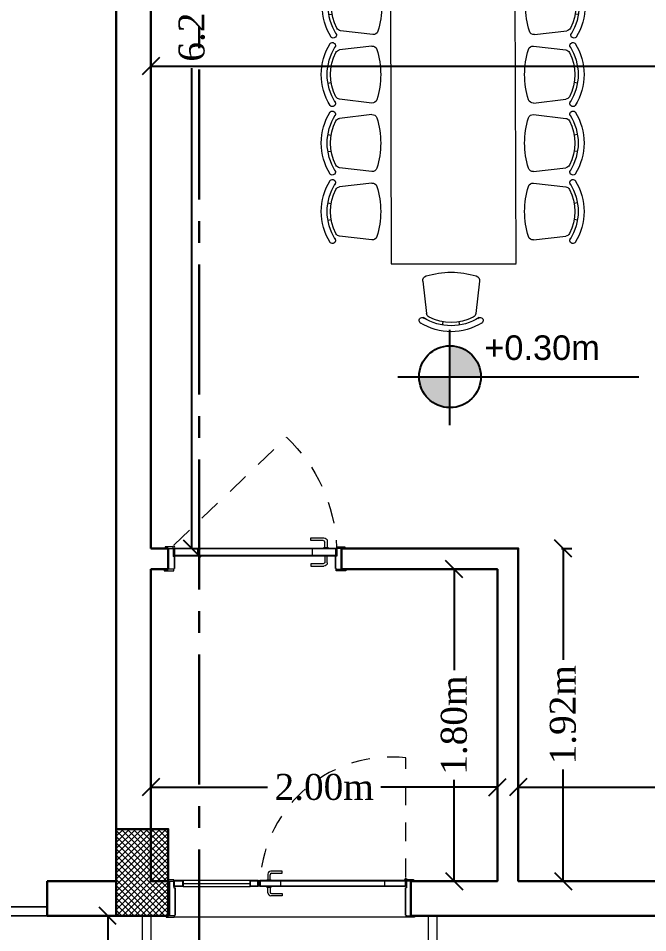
# Model space of a CAD drawing. Header units: millimetres. Extents: x 860 to 1444, y -43 to 267.
# Drawn here: x 1267.84 to 1271.47, y 220.33 to 225.61 of the extents above; entities that cross this region are included whole.
import ezdxf

# ---------------------------------------------------------------- set-up
doc = ezdxf.new("R2010")
doc.units = ezdxf.units.MM
doc.header["$MEASUREMENT"] = 0
doc.linetypes.add('CENTER2', pattern=[1.125, 0.75, -0.125, 0.125, -0.125])
doc.linetypes.add('HIDDEN', pattern=[0.375, 0.25, -0.125])
doc.layers.add('C2-0.2', color=7, linetype='Continuous')
doc.layers.add('TEXT', color=252, linetype='Continuous')
for name, color, linetype, lineweight in [('CEILING', 7, 'Continuous', 30), ('Dimension', 250, 'Continuous', 9), ('Dimensions', 254, 'Continuous', 9), ('Doors', 252, 'Continuous', 9), ('furniture', 251, 'Continuous', 5), ('Furnitures', 251, 'Continuous', 5), ('HATCH', 252, 'Continuous', 5), ('WALL', 7, 'Continuous', 30)]:
    doc.layers.add(name, color=color, linetype=linetype, lineweight=lineweight)
doc.styles.add('Arial', font='arial.ttf')
doc.styles.add('Peshawa CENTER', font='times.ttf', dxfattribs={"height": 0.15})
doc.dimstyles.new('Peshawa', dxfattribs={"dimtxt": 0.15, "dimasz": 0.1, "dimexe": 0.05, "dimexo": 0.25, "dimgap": 0.05, "dimtad": 0, "dimtoh": 1, "dimzin": 0, "dimdsep": 46, "dimtxsty": 'Peshawa CENTER', "dimblk": 'OBLIQUE', "dimcen": 0.09, "dimclrd": 251, "dimclre": 251, "dimclrt": 7, "dimadec": 0, "dimazin": 0, "dimtfac": 1, "dimtofl": 0, "dimtmove": 0, "dimatfit": 3, "dimldrblk": 'NONE', "dimfxl": 0, "dimtolj": 1, "dimtzin": 0, "dimarcsym": 0})

# ---------------------------------------------------------------- blocks, each defined once
blk = doc.blocks.new('*U147')
at = {"layer": 'Doors', "linetype": 'HIDDEN', "ltscale": 0.5}
blk.add_line((1.5924, 0.9544, 0), (1.5924, 1.7488, 0), dxfattribs=at)
at = {"layer": 'Doors', "linetype": 'Continuous'}
for p, q in [((0.6756, 0.9774), (0.6756, 0.9392)), ((0.6899, 0.9392), (0.6899, 0.9726)), ((0.7711, 0.9965), (0.6947, 0.9965)), ((0.6995, 0.9822), (0.7711, 0.9822)), ((0.7711, 0.9822), (0.7711, 0.9965)), ((0.6684, 0.9392), (0.6684, 0.9363)), ((0.6684, 0.9392), (0.6971, 0.9392)), ((0.6971, 0.9392), (0.6971, 0.9363)), ((0.6684, 0.8906), (0.6684, 0.8935)), ((0.6684, 0.8906), (0.6971, 0.8906)), ((0.6756, 0.8524), (0.6756, 0.8906)), ((0.6899, 0.8906), (0.6899, 0.8572)), ((0.6971, 0.8906), (0.6971, 0.8935)), ((0.7711, 0.8333), (0.6947, 0.8333)), ((0.6995, 0.8476), (0.7711, 0.8476)), ((0.7711, 0.8476), (0.7711, 0.8333))]:
    blk.add_line(p, q, dxfattribs=at)
at = {"layer": 'Doors'}
for p, q in [((0.7606, 0.8935, 0), (0.7606, 0.9363, 0)), ((1.4534, 0.8935, 0), (1.4534, 0.9363, 0))]:
    blk.add_line(p, q, dxfattribs=at)
at = {"layer": 'Doors', "ltscale": 5}
for p, q in [((0.0597, 0.7041), (0.0597, 0.8863)), ((0.1121, 0.8935), (0.5574, 0.8935)), ((1.5896, 0.7041), (1.5895, 0.8863)), ((1.5937, 0.6911), (0.0597, 0.6913))]:
    blk.add_line(p, q, dxfattribs=at)
at = {"layer": 'Doors'}
for points in [[(0.0052, 0.9307), (0.0515, 0.9307), (0.0515, 0.9396), (0.0052, 0.9396)], [(0.0515, 0.9363), (0.1121, 0.9363), (0.1121, 0.8935), (0.0515, 0.8935)], [(0.0551, 0.9327), (0.1086, 0.9327), (0.1086, 0.8971), (0.0551, 0.8971)], [(0.5574, 0.9363), (0.6108, 0.9363), (0.6108, 0.8935), (0.5574, 0.8935)], [(0.5609, 0.9327), (0.6072, 0.9327), (0.6072, 0.8971), (0.5609, 0.8971)], [(0.6231, 0.9363), (1.591, 0.9363), (1.591, 0.8935), (0.6231, 0.8935)], [(0.6266, 0.9327), (1.5874, 0.9327), (1.5874, 0.8971), (0.6266, 0.8971)], [(1.6441, 0.9307), (1.5977, 0.9307), (1.5977, 0.9396), (1.6441, 0.9396)], [(0.0556, 0.7), (0, 0.7), (0, 0.6911), (0.0556, 0.6911)], [(1.5937, 0.7), (1.6493, 0.7), (1.6493, 0.6911), (1.5937, 0.6911)]]:
    blk.add_lwpolyline(points, close=True, dxfattribs=at)
at = {"layer": 'Doors', "ltscale": 5}
for points in [[(0.0515, 0.9307), (0.0515, 0.9307), (0.0515, 0.8863), (0.0597, 0.8863), (0.0597, 0.7041), (0.0556, 0.7041), (0.0556, 0.7), (0.0241, 0.7), (0.0241, 0.9307), (0.0515, 0.9307)], [(0.1121, 0.9363), (0.5574, 0.9363)], [(0.1121, 0.9149), (0.5574, 0.9149)], [(1.5977, 0.9307), (1.5977, 0.9307), (1.5977, 0.8863), (1.5895, 0.8863), (1.5896, 0.7041), (1.5937, 0.7041), (1.5937, 0.7), (1.6251, 0.7), (1.6251, 0.9307), (1.5977, 0.9307)]]:
    blk.add_lwpolyline(points, dxfattribs=at)
at = {"layer": 'Doors', "linetype": 'Continuous'}
for centre in [(0.6169, 0.9195), (1.5924, 0.9425)]:
    blk.add_circle(centre, 0.00573, dxfattribs=at)
at = {"layer": 'Doors', "linetype": 'HIDDEN', "ltscale": 0.5}
blk.add_arc((1.4974, 0.877), 0.877, 83.78192, 175.51562, dxfattribs=at)
at = {"layer": 'Doors', "linetype": 'Continuous'}
for centre, radius, start, end in [((0.6947, 0.9774, 0), 0.0191, 90, 180), ((0.6995, 0.9726), 0.00955, 90, 180), ((0.6947, 0.8524, 0), 0.0191, 180, 270), ((0.6995, 0.8572), 0.00955, 180, 270)]:
    blk.add_arc(centre, radius, start, end, dxfattribs=at)
blk = doc.blocks.new('*U134')
at = {"layer": 'Doors', "ltscale": 5}
for p, q in [((0.0571, 0.8454), (0.0568, 0.7738)), ((0.986, 0.8407), (0.9856, 0.7691))]:
    blk.add_line(p, q, dxfattribs=at)
at = {"layer": 'Doors', "linetype": 'Continuous'}
for p, q in [((0.8439, 0.8142), (0.8439, 0.8285)), ((0.8439, 0.8285), (0.9203, 0.8281)), ((0.9155, 0.8138), (0.8439, 0.8142)), ((0.9248, 0.7708), (0.925, 0.8042)), ((0.9393, 0.8089), (0.9391, 0.7707)), ((0.9463, 0.7707), (0.9176, 0.7709)), ((0.9176, 0.7709), (0.9176, 0.768)), ((0.9463, 0.7707), (0.9463, 0.7678)), ((0.9174, 0.7223), (0.9174, 0.7251)), ((0.9461, 0.7221), (0.9174, 0.7223)), ((0.9246, 0.7222), (0.9244, 0.6888)), ((0.9387, 0.684), (0.9389, 0.7222)), ((0.9461, 0.7221), (0.9461, 0.725)), ((0.8432, 0.6797), (0.8431, 0.6654)), ((0.8431, 0.6654), (0.9195, 0.665)), ((0.9148, 0.6793), (0.8432, 0.6797))]:
    blk.add_line(p, q, dxfattribs=at)
at = {"layer": 'Doors'}
for p, q in [((0.1913, 0.7716, 0), (0.1911, 0.7288, 0)), ((0.8541, 0.7683, 0), (0.8539, 0.7255, 0))]:
    blk.add_line(p, q, dxfattribs=at)
at = {"layer": 'Doors', "linetype": 'HIDDEN', "ltscale": 0.5}
blk.add_line((0.0521, 0.7115, 0), (0.6998, 0.0854), dxfattribs=at)
at = {"layer": 'Doors'}
for points in [[(0.053, 0.8495), (-0.0026, 0.8498), (-0.0025, 0.8587), (0.0531, 0.8584)], [(0.9901, 0.8448), (1.0457, 0.8445), (1.0457, 0.8534), (0.9901, 0.8537)], [(0.9914, 0.7248), (0.0535, 0.7295), (0.0538, 0.7723), (0.9916, 0.7676)], [(0.9879, 0.7284), (0.0571, 0.7331), (0.0573, 0.7687), (0.9881, 0.764)], [(0.002, 0.7298), (0.0483, 0.7296), (0.0483, 0.7206), (0.002, 0.7209)], [(1.0399, 0.7245), (0.9935, 0.7248), (0.9935, 0.7159), (1.0398, 0.7156)]]:
    blk.add_lwpolyline(points, close=True, dxfattribs=at)
at = {"layer": 'Doors', "ltscale": 5}
for points in [[(0.0483, 0.7296), (0.0483, 0.7296), (0.0486, 0.7739), (0.0568, 0.7738), (0.0571, 0.8454), (0.053, 0.8454), (0.053, 0.8495), (0.0216, 0.8497), (0.0209, 0.7297), (0.0483, 0.7296)], [(0.9935, 0.7248), (0.9935, 0.7248), (0.9938, 0.7691), (0.9856, 0.7691), (0.986, 0.8407), (0.9901, 0.8407), (0.9901, 0.8448), (1.0215, 0.8446), (1.0209, 0.7246), (0.9935, 0.7248)]]:
    blk.add_lwpolyline(points, dxfattribs=at)
at = {"layer": 'Doors', "linetype": 'Continuous'}
blk.add_lwpolyline([(0.0523, 0.7771, 0.414214), (0.0514, 0.7762), (0.0513, 0.7681, 0.414214), (0.0523, 0.7671), (0.0542, 0.7671, 0.414214), (0.0552, 0.768), (0.0552, 0.7762, 0.414214), (0.0543, 0.7771)], format="xyb", close=True, dxfattribs=at)
blk.add_circle((0.0521, 0.7233), 0.00573, dxfattribs=at)
for centre, radius, start, end in [((0.9154, 0.8043), 0.00955, 359.71, 89.71), ((0.9202, 0.809, 0), 0.0191, 359.71, 89.71), ((0.9148, 0.6889), 0.00955, 269.71, 359.71), ((0.9196, 0.6841, 0), 0.0191, 269.71, 359.71)]:
    blk.add_arc(centre, radius, start, end, dxfattribs=at)
at = {"layer": 'Doors', "linetype": 'HIDDEN', "ltscale": 0.5}
blk.add_arc((0.0869, 0.7514), 0.9052, 312.6237, 357.7301, dxfattribs=at)
blk = doc.blocks.new('sfgb')
at = {"layer": 'Furnitures'}
for p, q in [((1376.1379, 87.4323), (1376.1419, 87.4083)), ((1376.2597, 87.4323), (1376.2558, 87.4083)), ((1376.6258, 87.4323), (1376.6297, 87.4083)), ((1376.7476, 87.4323), (1376.7436, 87.4083)), ((1377.1136, 87.4323), (1377.1176, 87.4083)), ((1377.2354, 87.4323), (1377.2315, 87.4083)), ((1375.6501, 87.4252), (1375.654, 87.4013)), ((1375.7719, 87.4252), (1375.7679, 87.4013)), ((1375.5083, 87.112), (1375.535, 87.3422)), ((1375.9137, 87.112), (1375.8869, 87.3422)), ((1375.9961, 87.119), (1376.0229, 87.3493)), ((1376.4016, 87.119), (1376.3748, 87.3493)), ((1376.484, 87.119), (1376.5108, 87.3493)), ((1376.8894, 87.119), (1376.8626, 87.3493)), ((1376.9718, 87.119), (1376.9986, 87.3493)), ((1377.3773, 87.119), (1377.3505, 87.3493)), ((1375.3232, 86.0984), (1375.3232, 86.9876)), ((1375.3232, 86.9876), (1377.5482, 86.9805)), ((1377.5482, 86.9805), (1377.5482, 86.0913)), ((1375.2012, 86.7634), (1374.9709, 86.7366)), ((1377.6703, 86.7563), (1377.9005, 86.7295)), ((1374.8879, 86.6216), (1374.9118, 86.6176)), ((1377.9835, 86.6145), (1377.9596, 86.6106)), ((1374.8879, 86.4998), (1374.9118, 86.5037)), ((1377.9835, 86.4927), (1377.9596, 86.4967)), ((1375.2012, 86.3579), (1374.9709, 86.3847)), ((1377.6703, 86.3509), (1377.9005, 86.3777)), ((1377.5454, 86.0913), (1375.3232, 86.0984)), ((1375.5083, 85.9599), (1375.535, 85.7296)), ((1375.9137, 85.9599), (1375.8869, 85.7296)), ((1375.9961, 85.9669), (1376.0229, 85.7367)), ((1376.4016, 85.9669), (1376.3748, 85.7367)), ((1376.484, 85.9669), (1376.5108, 85.7367)), ((1376.8894, 85.9669), (1376.8626, 85.7367)), ((1376.9718, 85.9669), (1376.9986, 85.7367)), ((1377.3773, 85.9669), (1377.3505, 85.7367)), ((1376.1379, 85.6537), (1376.1419, 85.6776)), ((1376.2597, 85.6537), (1376.2558, 85.6776)), ((1376.6258, 85.6537), (1376.6297, 85.6776)), ((1376.7476, 85.6537), (1376.7436, 85.6776)), ((1377.1136, 85.6537), (1377.1176, 85.6776)), ((1377.2354, 85.6537), (1377.2315, 85.6776)), ((1375.6501, 85.6466), (1375.654, 85.6705)), ((1375.7719, 85.6466), (1375.7679, 85.6705))]:
    blk.add_line(p, q, dxfattribs=at)
for centre, radius, start, end in [((1375.711, 87.056), 0.4165, 57.85101, 122.14899), ((1376.1988, 87.063), 0.4165, 57.85101, 122.14899), ((1376.1988, 87.063), 0.3742, 57.77056, 122.22944), ((1376.6867, 87.063), 0.4165, 57.85101, 122.14899), ((1376.6867, 87.063), 0.3742, 57.77056, 122.22944), ((1377.1745, 87.063), 0.4165, 57.85101, 122.14899), ((1377.1745, 87.063), 0.3742, 57.77056, 122.22944), ((1375.5048, 87.3933), 0.0218, 107.67738, 315.19634), ((1375.711, 87.056), 0.3742, 57.77056, 122.22944), ((1375.5686, 87.3383), 0.0338, 116.75515, 173.36195), ((1375.711, 87.056), 0.35, 63.24485, 116.75515), ((1375.8533, 87.3383), 0.0338, 6.63805, 63.24485), ((1375.9172, 87.3933), 0.0218, 224.80366, 72.32262), ((1375.9926, 87.4003), 0.0218, 107.67738, 315.19634), ((1376.0565, 87.3453), 0.0338, 116.75515, 173.36195), ((1376.1988, 87.063), 0.35, 63.24485, 116.75515), ((1376.3412, 87.3453), 0.0338, 6.63805, 63.24485), ((1376.405, 87.4003), 0.0218, 224.80366, 72.32262), ((1376.4805, 87.4003), 0.0218, 107.67738, 315.19634), ((1376.5443, 87.3453), 0.0338, 116.75515, 173.36195), ((1376.6867, 87.063), 0.35, 63.24485, 116.75515), ((1376.829, 87.3453), 0.0338, 6.63805, 63.24485), ((1376.8929, 87.4003), 0.0218, 224.80366, 72.32262), ((1376.9683, 87.4003), 0.0218, 107.67738, 315.19634), ((1377.0322, 87.3453), 0.0338, 116.75515, 173.36195), ((1377.1745, 87.063), 0.35, 63.24485, 116.75515), ((1377.3169, 87.3453), 0.0338, 6.63805, 63.24485), ((1377.3807, 87.4003), 0.0218, 224.80366, 72.32262), ((1375.5418, 87.1081), 0.0338, 173.36195, 252.97019), ((1375.8801, 87.1081), 0.0338, 287.02981, 6.63805), ((1376.0297, 87.1151), 0.0338, 173.36195, 252.97019), ((1376.368, 87.1151), 0.0338, 287.02981, 6.63805), ((1376.5176, 87.1151), 0.0338, 173.36195, 252.97019), ((1376.8558, 87.1151), 0.0338, 287.02981, 6.63805), ((1377.0054, 87.1151), 0.0338, 173.36195, 252.97019), ((1377.3437, 87.1151), 0.0338, 287.02981, 6.63805), ((1375.711, 87.6602), 0.6113, 252.97019, 287.02981), ((1376.1988, 87.6673), 0.6113, 252.97019, 287.02981), ((1376.6867, 87.6673), 0.6113, 252.97019, 287.02981), ((1377.1745, 87.6673), 0.6113, 252.97019, 287.02981), ((1375.2572, 86.5607), 0.4165, 147.85101, 212.14899), ((1374.9199, 86.7669), 0.0218, 314.80366, 162.32262), ((1377.9516, 86.7598), 0.0218, 17.67738, 225.19634), ((1375.2572, 86.5607), 0.3742, 147.77056, 212.22944), ((1375.2572, 86.5607), 0.35, 153.24485, 206.75515), ((1374.9749, 86.703), 0.0338, 96.63805, 153.24485), ((1375.2051, 86.7298), 0.0338, 17.02981, 96.63805), ((1374.6529, 86.5607), 0.6113, 342.97019, 17.02981), ((1378.2185, 86.5536), 0.6113, 162.97019, 197.02981), ((1377.6663, 86.7227), 0.0338, 83.36195, 162.97019), ((1377.8966, 86.696), 0.0338, 26.75515, 83.36195), ((1377.6143, 86.5536), 0.3742, 327.77056, 32.22944), ((1377.6143, 86.5536), 0.4165, 327.85101, 32.14899), ((1377.6143, 86.5536), 0.35, 333.24485, 26.75515), ((1374.9749, 86.4183), 0.0338, 206.75515, 263.36195), ((1377.8966, 86.4113), 0.0338, 276.63805, 333.24485), ((1374.9199, 86.3545), 0.0218, 197.67738, 45.19634), ((1375.2051, 86.3915), 0.0338, 263.36195, 342.97019), ((1377.6663, 86.3845), 0.0338, 197.02981, 276.63805), ((1377.9516, 86.3474), 0.0218, 134.80366, 342.32262), ((1375.711, 85.4116), 0.6113, 72.97019, 107.02981), ((1376.0297, 85.9708), 0.0338, 107.02981, 186.63805), ((1376.1988, 85.4187), 0.6113, 72.97019, 107.02981), ((1376.368, 85.9708), 0.0338, 353.36195, 72.97019), ((1376.5176, 85.9708), 0.0338, 107.02981, 186.63805), ((1376.6867, 85.4187), 0.6113, 72.97019, 107.02981), ((1376.8558, 85.9708), 0.0338, 353.36195, 72.97019), ((1377.0054, 85.9708), 0.0338, 107.02981, 186.63805), ((1377.1745, 85.4187), 0.6113, 72.97019, 107.02981), ((1377.3437, 85.9708), 0.0338, 353.36195, 72.97019), ((1375.5418, 85.9638), 0.0338, 107.02981, 186.63805), ((1375.8801, 85.9638), 0.0338, 353.36195, 72.97019), ((1375.5048, 85.6785), 0.0218, 44.80366, 252.32262), ((1375.711, 86.0159), 0.3742, 237.77056, 302.22944), ((1375.5686, 85.7335), 0.0338, 186.63805, 243.24485), ((1375.711, 86.0159), 0.35, 243.24485, 296.75515), ((1375.8533, 85.7335), 0.0338, 296.75515, 353.36195), ((1375.9172, 85.6785), 0.0218, 287.67738, 135.19634), ((1375.9926, 85.6856), 0.0218, 44.80366, 252.32262), ((1376.1988, 86.0229), 0.3742, 237.77056, 302.22944), ((1376.0565, 85.7406), 0.0338, 186.63805, 243.24485), ((1376.1988, 86.0229), 0.35, 243.24485, 296.75515), ((1376.3412, 85.7406), 0.0338, 296.75515, 353.36195), ((1376.405, 85.6856), 0.0218, 287.67738, 135.19634), ((1376.4805, 85.6856), 0.0218, 44.80366, 252.32262), ((1376.6867, 86.0229), 0.3742, 237.77056, 302.22944), ((1376.5443, 85.7406), 0.0338, 186.63805, 243.24485), ((1376.6867, 86.0229), 0.35, 243.24485, 296.75515), ((1376.829, 85.7406), 0.0338, 296.75515, 353.36195), ((1376.8929, 85.6856), 0.0218, 287.67738, 135.19634), ((1376.9683, 85.6856), 0.0218, 44.80366, 252.32262), ((1377.1745, 86.0229), 0.3742, 237.77056, 302.22944), ((1377.0322, 85.7406), 0.0338, 186.63805, 243.24485), ((1377.1745, 86.0229), 0.35, 243.24485, 296.75515), ((1377.3169, 85.7406), 0.0338, 296.75515, 353.36195), ((1377.3807, 85.6856), 0.0218, 287.67738, 135.19634), ((1375.711, 86.0159), 0.4165, 237.85101, 302.14899), ((1376.1988, 86.0229), 0.4165, 237.85101, 302.14899), ((1376.6867, 86.0229), 0.4165, 237.85101, 302.14899), ((1377.1745, 86.0229), 0.4165, 237.85101, 302.14899)]:
    blk.add_arc(centre, radius, start, end, dxfattribs=at)
blk = doc.blocks.new('ggfg')
at = {"layer": 'C2-0.2'}
h = blk.add_hatch(color=7, dxfattribs=at)
h.paths.add_polyline_path([(20101.442, -3105.623, 0.121418), (20101.392, -3105.419), (20101.002, -3105.419), (20101.002, -3105.623)])
h.paths.add_polyline_path([(20101.392, -3105.419, 0.278775), (20101.002, -3105.183), (20101.002, -3105.419)])
h.paths.add_polyline_path([(20100.562, -3105.623, 0.414214), (20101.002, -3106.063), (20101.002, -3105.623)])
at = {"layer": 'C2-0.2', "color": 7, "linetype": 'ByBlock'}
for p, q in [((20101.002, -3106.313), (20101.002, -3104.956)), ((20100.262, -3105.623), (20103.688, -3105.623))]:
    blk.add_line(p, q, dxfattribs=at)
at = {"layer": 'C2-0.2', "color": 7}
blk.add_circle((20101.002, -3105.623), 0.44, dxfattribs=at)
blk = doc.blocks.new('_Oblique')
at = {"color": 0, "linetype": 'ByBlock', "lineweight": -2}
blk.add_line((-0.5, -0.5), (0.5, 0.5), dxfattribs=at)
blk = doc.blocks.new('*D253')
at = {"layer": 'Defpoints', "color": 0, "transparency": 16777216}
for p in [(1270.6029, 221.1744), (1268.6029, 220.9831), (1270.6029, 220.9831)]:
    blk.add_point(p, dxfattribs=at)
at = {"layer": 'HATCH', "color": 251, "lineweight": -2, "transparency": 16777216}
for p, q in [((1268.6029, 221.2331), (1268.6029, 221.2244)), ((1270.6029, 221.2331), (1270.6029, 221.2244)), ((1268.6029, 221.1744), (1269.2758, 221.1744)), ((1270.6029, 221.1744), (1269.93, 221.1744))]:
    blk.add_line(p, q, dxfattribs=at)
at = {"layer": 'HATCH', "color": 251, "lineweight": -2, "transparency": 16777216, "xscale": 0.1, "yscale": 0.1, "zscale": 0.1, "rotation": 180}
blk.add_blockref('_Oblique', (1268.6029, 221.1744), dxfattribs=at)
at = {"layer": 'HATCH', "color": 251, "lineweight": -2, "transparency": 16777216, "xscale": 0.1, "yscale": 0.1, "zscale": 0.1}
blk.add_blockref('_Oblique', (1270.6029, 221.1744), dxfattribs=at)
at = {"layer": 'HATCH', "color": 7, "transparency": 16777216, "insert": (1269.6029, 221.1744), "char_height": 0.15, "attachment_point": 5, "style": 'Peshawa CENTER'}
blk.add_mtext('\\A1;2.00m', dxfattribs=at)
blk = doc.blocks.new('_None')
blk = doc.blocks.new('*D254')
at = {"layer": 'Defpoints', "color": 0, "transparency": 16777216}
for p in [(1270.7229, 221.1744), (1276.0029, 221.1744), (1276.0029, 221.1744)]:
    blk.add_point(p, dxfattribs=at)
at = {"layer": 'HATCH', "color": 251, "lineweight": -2, "transparency": 16777216}
for p, q in [((1270.7229, 221.4244), (1270.7229, 221.2244)), ((1276.0029, 221.4244), (1276.0029, 221.2244)), ((1270.7229, 221.1744), (1273.0387, 221.1744)), ((1276.0029, 221.1744), (1273.6871, 221.1744))]:
    blk.add_line(p, q, dxfattribs=at)
at = {"layer": 'HATCH', "color": 251, "lineweight": -2, "transparency": 16777216, "xscale": 0.1, "yscale": 0.1, "zscale": 0.1, "rotation": 180}
blk.add_blockref('_Oblique', (1270.7229, 221.1744), dxfattribs=at)
at = {"layer": 'HATCH', "color": 251, "lineweight": -2, "transparency": 16777216, "xscale": 0.1, "yscale": 0.1, "zscale": 0.1}
blk.add_blockref('_Oblique', (1276.0029, 221.1744), dxfattribs=at)
at = {"layer": 'HATCH', "color": 7, "transparency": 16777216, "insert": (1273.3629, 221.1744), "char_height": 0.15, "attachment_point": 5, "style": 'Peshawa CENTER'}
blk.add_mtext('\\A1;5.28m', dxfattribs=at)
blk = doc.blocks.new('*D255')
at = {"layer": 'Defpoints', "color": 0, "transparency": 16777216}
for p in [(1270.2664, 222.4326), (1270.3529, 220.6326), (1270.3529, 220.6326)]:
    blk.add_point(p, dxfattribs=at)
at = {"layer": 'HATCH', "color": 251, "lineweight": -2, "transparency": 16777216}
for p, q in [((1270.3529, 222.4326), (1270.3529, 221.8491)), ((1270.5164, 222.4326), (1270.4029, 222.4326)), ((1270.3529, 220.6326), (1270.3529, 221.2162)), ((1270.6029, 220.6326), (1270.4029, 220.6326))]:
    blk.add_line(p, q, dxfattribs=at)
at = {"layer": 'HATCH', "color": 251, "lineweight": -2, "transparency": 16777216, "xscale": 0.1, "yscale": 0.1, "zscale": 0.1}
for p, rotation in [((1270.3529, 222.4326), 90), ((1270.3529, 220.6326), 270)]:
    blk.add_blockref('_Oblique', p, dxfattribs=dict(at, rotation=rotation))
at = {"layer": 'HATCH', "color": 7, "transparency": 16777216, "insert": (1270.3529, 221.5326), "char_height": 0.15, "attachment_point": 5, "rotation": 90, "style": 'Peshawa CENTER'}
blk.add_mtext('\\A1;1.80m', dxfattribs=at)
blk = doc.blocks.new('*D256')
at = {"layer": 'Defpoints', "color": 0, "transparency": 16777216}
for p in [(1270.7229, 222.5526), (1270.7229, 220.6326), (1270.9818, 220.6326)]:
    blk.add_point(p, dxfattribs=at)
at = {"layer": 'HATCH', "color": 251, "lineweight": -2, "transparency": 16777216}
for p, q in [((1270.9729, 222.5526), (1271.0318, 222.5526)), ((1270.9818, 222.5526), (1270.9818, 221.9091)), ((1270.9818, 220.6326), (1270.9818, 221.2762)), ((1270.9729, 220.6326), (1271.0318, 220.6326))]:
    blk.add_line(p, q, dxfattribs=at)
at = {"layer": 'HATCH', "color": 251, "lineweight": -2, "transparency": 16777216, "xscale": 0.1, "yscale": 0.1, "zscale": 0.1}
for p, rotation in [((1270.9818, 222.5526), 90), ((1270.9818, 220.6326), 270)]:
    blk.add_blockref('_Oblique', p, dxfattribs=dict(at, rotation=rotation))
at = {"layer": 'HATCH', "color": 7, "transparency": 16777216, "insert": (1270.9818, 221.5926), "char_height": 0.15, "attachment_point": 5, "rotation": 90, "style": 'Peshawa CENTER'}
blk.add_mtext('\\A1;1.92m', dxfattribs=at)
blk = doc.blocks.new('*D257')
at = {"layer": 'Defpoints', "color": 0, "transparency": 16777216}
for p in [(1268.6029, 228.7431), (1268.6029, 222.5526), (1268.8385, 222.5526)]:
    blk.add_point(p, dxfattribs=at)
at = {"layer": 'HATCH', "color": 251, "lineweight": -2, "transparency": 16777216}
for p, q in [((1268.8385, 228.7431), (1268.8385, 225.9726)), ((1268.8529, 228.7431), (1268.8885, 228.7431)), ((1268.8385, 222.5526), (1268.8385, 225.3232)), ((1268.8529, 222.5526), (1268.8885, 222.5526))]:
    blk.add_line(p, q, dxfattribs=at)
at = {"layer": 'HATCH', "color": 251, "lineweight": -2, "transparency": 16777216, "xscale": 0.1, "yscale": 0.1, "zscale": 0.1}
for p, rotation in [((1268.8385, 228.7431), 90), ((1268.8385, 222.5526), 270)]:
    blk.add_blockref('_Oblique', p, dxfattribs=dict(at, rotation=rotation))
at = {"layer": 'HATCH', "color": 7, "transparency": 16777216, "insert": (1268.8385, 225.6479), "char_height": 0.15, "attachment_point": 5, "rotation": 90, "style": 'Peshawa CENTER'}
blk.add_mtext('\\A1;6.20m', dxfattribs=at)
blk = doc.blocks.new('*D260')
at = {"layer": 'Defpoints', "color": 0, "transparency": 16777216}
for p in [(1276.0029, 225.3364), (1268.6029, 225.0103), (1276.0029, 225.0103)]:
    blk.add_point(p, dxfattribs=at)
at = {"layer": 'HATCH', "color": 251, "lineweight": -2, "transparency": 16777216}
for p, q in [((1268.6029, 225.2603), (1268.6029, 225.3864)), ((1268.6029, 225.3364), (1271.9776, 225.3364)), ((1276.0029, 225.3364), (1272.6282, 225.3364)), ((1276.0029, 225.2603), (1276.0029, 225.3864))]:
    blk.add_line(p, q, dxfattribs=at)
at = {"layer": 'HATCH', "color": 251, "lineweight": -2, "transparency": 16777216, "xscale": 0.1, "yscale": 0.1, "zscale": 0.1, "rotation": 180}
blk.add_blockref('_Oblique', (1268.6029, 225.3364), dxfattribs=at)
at = {"layer": 'HATCH', "color": 251, "lineweight": -2, "transparency": 16777216, "xscale": 0.1, "yscale": 0.1, "zscale": 0.1}
blk.add_blockref('_Oblique', (1276.0029, 225.3364), dxfattribs=at)
at = {"layer": 'HATCH', "color": 7, "transparency": 16777216, "insert": (1272.3029, 225.3364), "char_height": 0.15, "attachment_point": 5, "style": 'Peshawa CENTER'}
blk.add_mtext('\\A1;7.40m', dxfattribs=at)
blk = doc.blocks.new('*D241')
at = {"layer": 'Defpoints', "color": 0, "transparency": 16777216}
for p in [(1268.5529, 220.4326), (1268.3529, 219.0826), (1268.5529, 219.0826)]:
    blk.add_point(p, dxfattribs=at)
at = {"layer": 'Dimension', "color": 251, "lineweight": -2, "transparency": 16777216}
for p, q in [((1268.3029, 220.4326), (1268.3029, 220.4326)), ((1268.3529, 220.4326), (1268.3529, 220.0741)), ((1268.3529, 219.0826), (1268.3529, 219.4412)), ((1268.3029, 219.0826), (1268.3029, 219.0826))]:
    blk.add_line(p, q, dxfattribs=at)
at = {"layer": 'Dimension', "color": 251, "lineweight": -2, "transparency": 16777216, "xscale": 0.1, "yscale": 0.1, "zscale": 0.1}
for p, rotation in [((1268.3529, 220.4326), 90), ((1268.3529, 219.0826), 270)]:
    blk.add_blockref('_Oblique', p, dxfattribs=dict(at, rotation=rotation))
at = {"layer": 'Dimension', "color": 7, "transparency": 16777216, "insert": (1268.3529, 219.7576), "char_height": 0.15, "attachment_point": 5, "rotation": 90, "style": 'Peshawa CENTER'}
blk.add_mtext('\\A1;1.35m', dxfattribs=at)

msp = doc.modelspace()

# ---------------------------------------------------------------- hatches: boundary and pattern name
at = {"layer": 'furniture'}
h = msp.add_hatch(dxfattribs=at)
h.set_pattern_fill('ANSI37', color=1, scale=0.2)
h.set_pattern_definition([(45, (-198.774138, 231.921146), (-0.01767766953, 0.01767766953), []), (135, (-198.774138, 231.921146), (-0.01767766953, -0.01767766953), [])])
h.paths.add_polyline_path([(1268.4029, 220.43263), (1268.7029, 220.43263), (1268.7029, 220.93263), (1268.4029, 220.93263)])

# ---------------------------------------------------------------- linework, layer by layer
at = {"color": 18, "true_color": 0x000000}
msp.add_lwpolyline([(1264.6029, 220.48304), (1264.6029, 220.43304), (1268.00292, 220.43263), (1268.00292, 220.48263)], close=True, dxfattribs=at)
at = {"layer": 'Dimensions', "color": 244, "linetype": 'CENTER2', "lineweight": 30, "true_color": 0x991b1e}
msp.add_lwpolyline([(1268.88193, 234.31529), (1268.88193, 217.35999)], dxfattribs=at)
at = {"layer": 'HATCH', "color": 18, "true_color": 0x000000}
for p, q in [((1268.5529, 220.43263), (1268.5529, 218.03263)), ((1268.6029, 220.43263), (1268.6029, 217.93263)), ((1270.2029, 220.43263), (1270.2029, 217.93263)), ((1270.2529, 220.43263), (1270.2529, 218.03263))]:
    msp.add_line(p, q, dxfattribs=at)
at = {"layer": 'WALL'}
for p, q in [((1268.6029, 222.55263), (1268.6029, 228.74311)), ((1268.4029, 228.54311), (1268.4029, 220.63263)), ((1268.7029, 222.55263), (1268.6029, 222.55263)), ((1268.7029, 222.43263), (1268.7029, 222.55263)), ((1268.6029, 220.63263), (1268.6029, 222.43263)), ((1268.6029, 222.43263), (1268.7029, 222.43263)), ((1268.4029, 220.63263), (1268.00292, 220.63263)), ((1268.00292, 220.63263), (1268.00292, 220.43263)), ((1268.7029, 220.63263), (1268.6029, 220.63263)), ((1268.7029, 220.43263), (1268.7029, 220.63263)), ((1268.00292, 220.43263), (1268.7029, 220.43263))]:
    msp.add_line(p, q, dxfattribs=at)
for points in [[(1271.5229, 220.63263), (1270.7229, 220.63263), (1270.7229, 222.55263), (1269.7029, 222.55263), (1269.7029, 222.43263), (1270.6029, 222.43263), (1270.6029, 220.63263), (1270.1029, 220.63263), (1270.1029, 220.43263), (1271.5229, 220.43263)], [(1268.4029, 220.43263), (1268.7029, 220.43263), (1268.7029, 220.93263), (1268.4029, 220.93263)]]:
    msp.add_lwpolyline(points, close=True, dxfattribs=at)

# ---------------------------------------------------------------- block references
at = {"layer": 'CEILING', "xscale": 0.4056727755698695, "yscale": 0.4056727755698695, "zscale": 0.4056727755698695}
msp.add_blockref('ggfg', (-6884.10006, 1483.40991), dxfattribs=at)
at = {"layer": 'Dimensions', "xscale": -0.81, "yscale": 0.81, "zscale": 0.81, "rotation": 90}
msp.add_blockref('sfgb', (1340.44447, 1340.00808), dxfattribs=at)
at = {"layer": 'Doors', "xscale": -1, "rotation": 179.7099909437642}
msp.add_blockref('*U134', (1268.68565, 223.28243), dxfattribs=at)
at = {"layer": 'Doors', "xscale": 0.8688232107517413, "yscale": 0.8688232107517413, "zscale": 0.8688232107517413, "rotation": 0.01526140569802689}
msp.add_blockref('*U147', (1268.69117, 219.82405), dxfattribs=at)

# ---------------------------------------------------------------- texts
at = {"layer": 'TEXT', "color": 7, "insert": (1270.52718, 223.78192), "char_height": 0.141985, "attachment_point": 1, "style": 'Arial'}
msp.add_mtext_dynamic_manual_height_columns('\\A1;+0.30m', width=2.0864793, gutter_width=1.32078, heights=[0], dxfattribs=at)

# ---------------------------------------------------------------- dimensions: what is measured, and where the dimension line sits
at = {"layer": 'Dimension'}
dim = msp.add_linear_dim(base=(1268.35292, 219.08263), p1=(1268.5529, 220.43263), p2=(1268.55292, 219.08263), angle=90, dimstyle='Peshawa', override={"dimpost": 'm'}, dxfattribs=at)
dim.commit()
dim.dimension.update_dxf_attribs({"geometry": '*D241', "text_midpoint": (1268.35292, 219.75763)})
at = {"layer": 'HATCH', "color": 18, "true_color": 0x000000}
dim = msp.add_linear_dim(base=(1268.8385, 222.55263), p1=(1268.6029, 228.74311), p2=(1268.6029, 222.55263), angle=90, text='6.20m', dimstyle='Peshawa', override={"dimpost": 'm'}, dxfattribs=at)
dim.commit()
dim.dimension.update_dxf_attribs({"geometry": '*D257', "text_midpoint": (1268.8385, 225.64787)})
for base, p1, p2, picture, middle in [((1276.0029, 225.33643), (1268.6029, 225.01034), (1276.0029, 225.01034), '*D260', (1272.3029, 225.33643)), ((1276.0029, 221.17435), (1270.7229, 221.17435), (1276.0029, 221.17435), '*D254', (1273.3629, 221.17435)), ((1270.6029, 221.17435), (1268.6029, 220.98314), (1270.6029, 220.98314), '*D253', (1269.6029, 221.17435))]:
    dim = msp.add_linear_dim(base=base, p1=p1, p2=p2, dimstyle='Peshawa', override={"dimpost": 'm'}, dxfattribs=at)
    dim.commit()
    dim.dimension.update_dxf_attribs({"geometry": picture, "text_midpoint": middle})
for base, p1, p2, picture, middle in [((1270.98177, 220.63263), (1270.7229, 222.55263), (1270.7229, 220.63263), '*D256', (1270.98177, 221.59263)), ((1270.3529, 220.63263), (1270.26644, 222.43263), (1270.3529, 220.63263), '*D255', (1270.3529, 221.53263))]:
    dim = msp.add_linear_dim(base=base, p1=p1, p2=p2, angle=90, dimstyle='Peshawa', override={"dimpost": 'm'}, dxfattribs=at)
    dim.commit()
    dim.dimension.update_dxf_attribs({"geometry": picture, "text_midpoint": middle})

doc.saveas('drawing.dxf')
